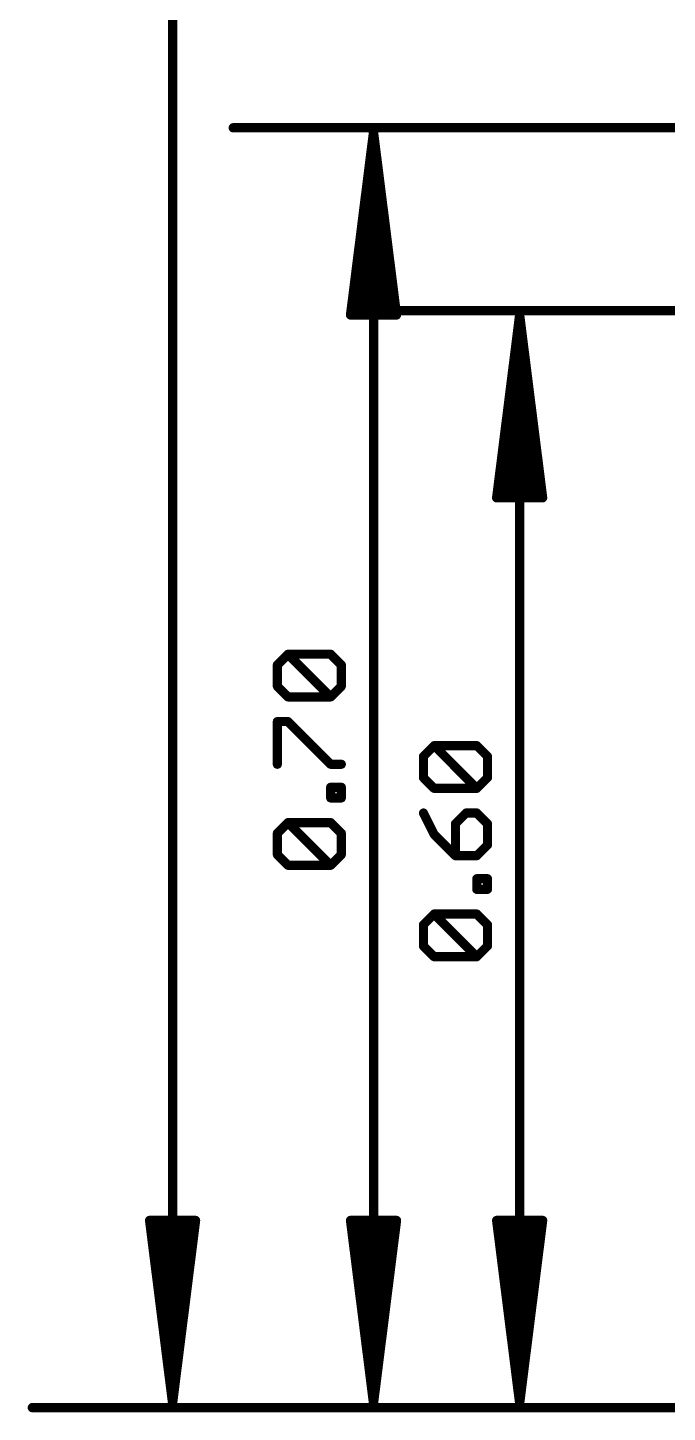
# Model space of a CAD drawing. Extents: x -40.9 to 40.6, y -25.5 to 30.2.
# Drawn here: x -40.88 to -31.98, y -25.46 to -6.23 of the extents above; entities that cross this region are included whole.
import ezdxf

# ---------------------------------------------------------------- set-up
doc = ezdxf.new("R2010")
doc.units = 0
doc.layers.add('47', color=253, linetype='CONTINUOUS')

msp = doc.modelspace()

# ---------------------------------------------------------------- linework, layer by layer
at = {"layer": '47'}
for points, const_width in [([(-38.862, -25.335), (-38.862, 25.335)], 0.13), ([(0, -7.62), (-38.018, -7.62)], 0.13), ([(-36.068, -7.685), (-36.3872, -10.22)], 0.13), ([(-36.068, -7.685), (-36.328, -10.22)], 0.13), ([(-36.068, -7.685), (-36.198, -10.22)], 0.13), ([(-36.068, -25.335), (-36.068, -7.685)], 0.13), ([(-35.7488, -10.22), (-36.068, -7.685)], 0.13), ([(-35.938, -10.22), (-36.068, -7.685)], 0.13), ([(-35.808, -10.22), (-36.068, -7.685)], 0.13), ([(-36.3872, -10.22), (-35.7488, -10.22)], 0.13), ([(-29.21, -10.16), (-35.986, -10.16)], 0.13), ([(-34.036, -10.225), (-34.3552, -12.76)], 0.13), ([(-34.036, -10.225), (-34.296, -12.76)], 0.13), ([(-34.036, -10.225), (-34.166, -12.76)], 0.13), ([(-34.036, -25.335), (-34.036, -10.225)], 0.13), ([(-33.7168, -12.76), (-34.036, -10.225)], 0.13), ([(-33.906, -12.76), (-34.036, -10.225)], 0.13), ([(-33.776, -12.76), (-34.036, -10.225)], 0.13), ([(-34.3552, -12.76), (-33.7168, -12.76)], 0.13), ([(-37.4053, -15.082), (-37.257, -14.9337)], 0.127), ([(-37.257, -14.9337), (-36.6638, -14.9337)], 0.127), ([(-36.6638, -15.5269), (-37.257, -14.9337)], 0.127), ([(-36.6638, -14.9337), (-36.5155, -15.082)], 0.127), ([(-37.4053, -15.3786), (-37.4053, -15.082)], 0.127), ([(-36.5155, -15.082), (-36.5155, -15.3786)], 0.127), ([(-37.257, -15.5269), (-37.4053, -15.3786)], 0.127), ([(-36.5155, -15.3786), (-36.6638, -15.5269)], 0.127), ([(-36.6638, -15.5269), (-37.257, -15.5269)], 0.127), ([(-37.4053, -16.4624), (-37.4053, -15.8693)], 0.127), ([(-37.4053, -15.8693), (-37.257, -15.8693)], 0.127), ([(-37.257, -15.8693), (-36.6638, -16.4624)], 0.127), ([(-35.3733, -16.352), (-35.225, -16.2037)], 0.127), ([(-35.225, -16.2037), (-34.6318, -16.2037)], 0.127), ([(-34.6318, -16.7969), (-35.225, -16.2037)], 0.127), ([(-34.6318, -16.2037), (-34.4835, -16.352)], 0.127), ([(-35.3733, -16.6486), (-35.3733, -16.352)], 0.127), ([(-34.4835, -16.352), (-34.4835, -16.6486)], 0.127), ([(-36.6638, -16.4624), (-36.5155, -16.4624)], 0.127), ([(-36.6638, -16.9302), (-36.6638, -16.7819)], 0.127), ([(-36.6638, -16.7819), (-36.5155, -16.7819)], 0.127), ([(-36.5155, -16.7819), (-36.5155, -16.9302)], 0.127), ([(-35.225, -16.7969), (-35.3733, -16.6486)], 0.127), ([(-34.6318, -16.7969), (-35.225, -16.7969)], 0.127), ([(-34.4835, -16.6486), (-34.6318, -16.7969)], 0.127), ([(-36.5155, -16.9302), (-36.6638, -16.9302)], 0.127), ([(-35.3733, -17.1393), (-35.225, -17.4359)], 0.127), ([(-34.7801, -17.1393), (-34.9284, -17.2876)], 0.127), ([(-34.6318, -17.1393), (-34.7801, -17.1393)], 0.127), ([(-34.4835, -17.2876), (-34.6318, -17.1393)], 0.127), ([(-37.4053, -17.4208), (-37.257, -17.2725)], 0.127), ([(-37.257, -17.2725), (-36.6638, -17.2725)], 0.127), ([(-36.6638, -17.8657), (-37.257, -17.2725)], 0.127), ([(-36.6638, -17.2725), (-36.5155, -17.4208)], 0.127), ([(-34.9284, -17.2876), (-34.9284, -17.7324)], 0.127), ([(-34.4835, -17.5841), (-34.4835, -17.2876)], 0.127), ([(-37.4053, -17.7174), (-37.4053, -17.4208)], 0.127), ([(-36.5155, -17.4208), (-36.5155, -17.7174)], 0.127), ([(-35.225, -17.4359), (-34.9284, -17.7324)], 0.127), ([(-37.257, -17.8657), (-37.4053, -17.7174)], 0.127), ([(-36.5155, -17.7174), (-36.6638, -17.8657)], 0.127), ([(-34.9284, -17.7324), (-34.6318, -17.7324)], 0.127), ([(-34.6318, -17.7324), (-34.4835, -17.5841)], 0.127), ([(-36.6638, -17.8657), (-37.257, -17.8657)], 0.127), ([(-34.6318, -18.2002), (-34.6318, -18.0519)], 0.127), ([(-34.6318, -18.0519), (-34.4835, -18.0519)], 0.127), ([(-34.4835, -18.0519), (-34.4835, -18.2002)], 0.127), ([(-34.4835, -18.2002), (-34.6318, -18.2002)], 0.127), ([(-35.3733, -18.6908), (-35.225, -18.5425)], 0.127), ([(-35.3733, -18.9874), (-35.3733, -18.6908)], 0.127), ([(-35.225, -18.5425), (-34.6318, -18.5425)], 0.127), ([(-34.6318, -19.1357), (-35.225, -18.5425)], 0.127), ([(-34.6318, -18.5425), (-34.4835, -18.6908)], 0.127), ([(-34.4835, -18.6908), (-34.4835, -18.9874)], 0.127), ([(-35.225, -19.1357), (-35.3733, -18.9874)], 0.127), ([(-34.4835, -18.9874), (-34.6318, -19.1357)], 0.127), ([(-34.6318, -19.1357), (-35.225, -19.1357)], 0.127), ([(-38.862, -25.335), (-39.1812, -22.8)], 0.13), ([(-39.1812, -22.8), (-38.5428, -22.8)], 0.13), ([(-38.862, -25.335), (-39.122, -22.8)], 0.13), ([(-38.862, -25.335), (-38.992, -22.8)], 0.13), ([(-38.5428, -22.8), (-38.862, -25.335)], 0.13), ([(-38.732, -22.8), (-38.862, -25.335)], 0.13), ([(-38.602, -22.8), (-38.862, -25.335)], 0.13), ([(-36.068, -25.335), (-36.3872, -22.8)], 0.13), ([(-36.3872, -22.8), (-35.7488, -22.8)], 0.13), ([(-36.068, -25.335), (-36.328, -22.8)], 0.13), ([(-36.068, -25.335), (-36.198, -22.8)], 0.13), ([(-35.7488, -22.8), (-36.068, -25.335)], 0.13), ([(-35.938, -22.8), (-36.068, -25.335)], 0.13), ([(-35.808, -22.8), (-36.068, -25.335)], 0.13), ([(-34.036, -25.335), (-34.3552, -22.8)], 0.13), ([(-34.3552, -22.8), (-33.7168, -22.8)], 0.13), ([(-34.036, -25.335), (-34.296, -22.8)], 0.13), ([(-34.036, -25.335), (-34.166, -22.8)], 0.13), ([(-33.7168, -22.8), (-34.036, -25.335)], 0.13), ([(-33.906, -22.8), (-34.036, -25.335)], 0.13), ([(-33.776, -22.8), (-34.036, -25.335)], 0.13), ([(-24.384, -25.4), (-40.812, -25.4)], 0.13), ([(1.778, -25.4), (-38.018, -25.4)], 0.13), ([(-29.21, -25.4), (-35.986, -25.4)], 0.13)]:
    msp.add_lwpolyline(points, dxfattribs=dict(at, const_width=const_width))
for points, const_width in [([(-38.018, -7.5875, 1), (-38.018, -7.6525)], 0.065), ([(-36.0355, -7.685, 1), (-36.1005, -7.685)], 0.065), ([(-36.0358, -7.6809, 1), (-36.1002, -7.6891)], 0.065), ([(-36.0355, -7.6867, 1), (-36.1005, -7.6833)], 0.065), ([(-36.0355, -7.6833, 1), (-36.1005, -7.6867)], 0.065), ([(-36.0357, -7.6817, 1), (-36.1003, -7.6883)], 0.065), ([(-36.0357, -7.6883, 1), (-36.1003, -7.6817)], 0.065), ([(-36.0358, -7.6891, 1), (-36.1002, -7.6809)], 0.065), ([(-36.4195, -10.2159, 1), (-36.355, -10.2241)], 0.065), ([(-36.3872, -10.1875, 1), (-36.3872, -10.2525)], 0.065), ([(-36.3603, -10.2167, 1), (-36.2957, -10.2233)], 0.065), ([(-36.2305, -10.2183, 1), (-36.1655, -10.2217)], 0.065), ([(-35.986, -10.1275, 1), (-35.986, -10.1925)], 0.065), ([(-35.9705, -10.2217, 1), (-35.9055, -10.2183)], 0.065), ([(-35.8403, -10.2233, 1), (-35.7757, -10.2167)], 0.065), ([(-35.781, -10.2241, 1), (-35.7165, -10.2159)], 0.065), ([(-35.7488, -10.2525, 1), (-35.7488, -10.1875)], 0.065), ([(-34.0035, -10.225, 1), (-34.0685, -10.225)], 0.065), ([(-34.0038, -10.2209, 1), (-34.0682, -10.2291)], 0.065), ([(-34.0035, -10.2267, 1), (-34.0685, -10.2233)], 0.065), ([(-34.0035, -10.2233, 1), (-34.0685, -10.2267)], 0.065), ([(-34.0037, -10.2217, 1), (-34.0683, -10.2283)], 0.065), ([(-34.0037, -10.2283, 1), (-34.0683, -10.2217)], 0.065), ([(-34.0038, -10.2291, 1), (-34.0682, -10.2209)], 0.065), ([(-34.3552, -12.7275, 1), (-34.3552, -12.7925)], 0.065), ([(-33.7168, -12.7925, 1), (-33.7168, -12.7275)], 0.065), ([(-34.3875, -12.7559, 1), (-34.323, -12.7641)], 0.065), ([(-34.3283, -12.7567, 1), (-34.2637, -12.7633)], 0.065), ([(-34.1985, -12.7583, 1), (-34.1335, -12.7617)], 0.065), ([(-33.9385, -12.7617, 1), (-33.8735, -12.7583)], 0.065), ([(-33.8083, -12.7633, 1), (-33.7437, -12.7567)], 0.065), ([(-33.749, -12.7641, 1), (-33.6845, -12.7559)], 0.065), ([(-37.257, -14.902, 1), (-37.257, -14.9655)], 0.0635), ([(-37.2345, -14.9113, 1), (-37.2794, -14.9562)], 0.0635), ([(-37.2345, -14.9562, 1), (-37.2794, -14.9113)], 0.0635), ([(-36.6413, -14.9113, 1), (-36.6862, -14.9562)], 0.0635), ([(-36.6638, -14.9655, 1), (-36.6638, -14.902)], 0.0635), ([(-37.3735, -15.082, 1), (-37.437, -15.082)], 0.0635), ([(-37.4277, -15.0596, 1), (-37.3828, -15.1045)], 0.0635), ([(-36.4838, -15.082, 1), (-36.5473, -15.082)], 0.0635), ([(-36.538, -15.1045, 1), (-36.493, -15.0596)], 0.0635), ([(-37.437, -15.3786, 1), (-37.3735, -15.3786)], 0.0635), ([(-37.3828, -15.3562, 1), (-37.4277, -15.4011)], 0.0635), ([(-36.5473, -15.3786, 1), (-36.4838, -15.3786)], 0.0635), ([(-36.493, -15.4011, 1), (-36.538, -15.3562)], 0.0635), ([(-37.257, -15.4952, 1), (-37.257, -15.5587)], 0.0635), ([(-37.2794, -15.5494, 1), (-37.2345, -15.5045)], 0.0635), ([(-36.6862, -15.5045, 1), (-36.6413, -15.5494)], 0.0635), ([(-36.6862, -15.5494, 1), (-36.6413, -15.5045)], 0.0635), ([(-36.6638, -15.5587, 1), (-36.6638, -15.4952)], 0.0635), ([(-37.3735, -15.8693, 1), (-37.437, -15.8693)], 0.0635), ([(-37.4053, -15.8375, 1), (-37.4053, -15.901)], 0.0635), ([(-37.2345, -15.8468, 1), (-37.2794, -15.8917)], 0.0635), ([(-37.257, -15.901, 1), (-37.257, -15.8375)], 0.0635), ([(-35.225, -16.172, 1), (-35.225, -16.2355)], 0.0635), ([(-35.2025, -16.1813, 1), (-35.2474, -16.2262)], 0.0635), ([(-35.2025, -16.2262, 1), (-35.2474, -16.1813)], 0.0635), ([(-34.6093, -16.1813, 1), (-34.6542, -16.2262)], 0.0635), ([(-34.6318, -16.2355, 1), (-34.6318, -16.172)], 0.0635), ([(-35.3415, -16.352, 1), (-35.405, -16.352)], 0.0635), ([(-35.3957, -16.3296, 1), (-35.3508, -16.3745)], 0.0635), ([(-34.4517, -16.352, 1), (-34.5153, -16.352)], 0.0635), ([(-34.506, -16.3745, 1), (-34.461, -16.3296)], 0.0635), ([(-37.437, -16.4624, 1), (-37.3735, -16.4624)], 0.0635), ([(-36.6638, -16.4307, 1), (-36.6638, -16.4942)], 0.0635), ([(-36.6862, -16.4849, 1), (-36.6413, -16.44)], 0.0635), ([(-36.5155, -16.4942, 1), (-36.5155, -16.4307)], 0.0635), ([(-36.632, -16.7819, 1), (-36.6955, -16.7819)], 0.0635), ([(-36.6638, -16.7502, 1), (-36.6638, -16.8137)], 0.0635), ([(-36.4838, -16.7819, 1), (-36.5473, -16.7819)], 0.0635), ([(-36.5155, -16.8137, 1), (-36.5155, -16.7502)], 0.0635), ([(-35.405, -16.6486, 1), (-35.3415, -16.6486)], 0.0635), ([(-35.3508, -16.6262, 1), (-35.3957, -16.6711)], 0.0635), ([(-35.225, -16.7652, 1), (-35.225, -16.8287)], 0.0635), ([(-34.6318, -16.8287, 1), (-34.6318, -16.7652)], 0.0635), ([(-34.5153, -16.6486, 1), (-34.4517, -16.6486)], 0.0635), ([(-34.461, -16.6711, 1), (-34.506, -16.6262)], 0.0635), ([(-36.6638, -16.8984, 1), (-36.6638, -16.9619)], 0.0635), ([(-36.6955, -16.9302, 1), (-36.632, -16.9302)], 0.0635), ([(-36.5473, -16.9302, 1), (-36.4838, -16.9302)], 0.0635), ([(-36.5155, -16.9619, 1), (-36.5155, -16.8984)], 0.0635), ([(-35.2474, -16.8194, 1), (-35.2025, -16.7745)], 0.0635), ([(-34.6542, -16.7745, 1), (-34.6093, -16.8194)], 0.0635), ([(-34.6542, -16.8194, 1), (-34.6093, -16.7745)], 0.0635), ([(-35.3449, -17.1251, 1), (-35.4017, -17.1535)], 0.0635), ([(-34.7801, -17.1075, 1), (-34.7801, -17.171)], 0.0635), ([(-34.7576, -17.1617, 1), (-34.8025, -17.1168)], 0.0635), ([(-34.6093, -17.1168, 1), (-34.6542, -17.1617)], 0.0635), ([(-34.6318, -17.171, 1), (-34.6318, -17.1075)], 0.0635), ([(-37.257, -17.2408, 1), (-37.257, -17.3043)], 0.0635), ([(-37.2345, -17.2501, 1), (-37.2794, -17.295)], 0.0635), ([(-37.2345, -17.295, 1), (-37.2794, -17.2501)], 0.0635), ([(-36.6413, -17.2501, 1), (-36.6862, -17.295)], 0.0635), ([(-36.6638, -17.3043, 1), (-36.6638, -17.2408)], 0.0635), ([(-34.8966, -17.2876, 1), (-34.9601, -17.2876)], 0.0635), ([(-34.9508, -17.2651, 1), (-34.9059, -17.31)], 0.0635), ([(-34.4517, -17.2876, 1), (-34.5153, -17.2876)], 0.0635), ([(-34.506, -17.31, 1), (-34.461, -17.2651)], 0.0635), ([(-37.3735, -17.4208, 1), (-37.437, -17.4208)], 0.0635), ([(-37.4277, -17.3984, 1), (-37.3828, -17.4433)], 0.0635), ([(-36.4838, -17.4208, 1), (-36.5473, -17.4208)], 0.0635), ([(-36.538, -17.4433, 1), (-36.493, -17.3984)], 0.0635), ([(-35.2025, -17.4134, 1), (-35.2474, -17.4583)], 0.0635), ([(-35.2534, -17.45, 1), (-35.1966, -17.4217)], 0.0635), ([(-37.437, -17.7174, 1), (-37.3735, -17.7174)], 0.0635), ([(-37.3828, -17.695, 1), (-37.4277, -17.7399)], 0.0635), ([(-36.5473, -17.7174, 1), (-36.4838, -17.7174)], 0.0635), ([(-36.493, -17.7399, 1), (-36.538, -17.695)], 0.0635), ([(-34.9284, -17.7007, 1), (-34.9284, -17.7642)], 0.0635), ([(-34.9508, -17.7549, 1), (-34.9059, -17.71)], 0.0635), ([(-34.6542, -17.71, 1), (-34.6093, -17.7549)], 0.0635), ([(-34.6318, -17.7642, 1), (-34.6318, -17.7007)], 0.0635), ([(-34.5153, -17.5841, 1), (-34.4517, -17.5841)], 0.0635), ([(-34.461, -17.6066, 1), (-34.506, -17.5617)], 0.0635), ([(-37.257, -17.834, 1), (-37.257, -17.8975)], 0.0635), ([(-37.2794, -17.8882, 1), (-37.2345, -17.8433)], 0.0635), ([(-36.6862, -17.8433, 1), (-36.6413, -17.8882)], 0.0635), ([(-36.6862, -17.8882, 1), (-36.6413, -17.8433)], 0.0635), ([(-36.6638, -17.8975, 1), (-36.6638, -17.834)], 0.0635), ([(-34.9601, -17.7324, 1), (-34.8966, -17.7324)], 0.0635), ([(-34.6, -18.0519, 1), (-34.6635, -18.0519)], 0.0635), ([(-34.6318, -18.0202, 1), (-34.6318, -18.0837)], 0.0635), ([(-34.4517, -18.0519, 1), (-34.5153, -18.0519)], 0.0635), ([(-34.4835, -18.0837, 1), (-34.4835, -18.0202)], 0.0635), ([(-34.6318, -18.1684, 1), (-34.6318, -18.2319)], 0.0635), ([(-34.6635, -18.2002, 1), (-34.6, -18.2002)], 0.0635), ([(-34.5153, -18.2002, 1), (-34.4517, -18.2002)], 0.0635), ([(-34.4835, -18.2319, 1), (-34.4835, -18.1684)], 0.0635), ([(-35.3415, -18.6908, 1), (-35.405, -18.6908)], 0.0635), ([(-35.3957, -18.6684, 1), (-35.3508, -18.7133)], 0.0635), ([(-35.225, -18.5108, 1), (-35.225, -18.5743)], 0.0635), ([(-35.2025, -18.5201, 1), (-35.2474, -18.565)], 0.0635), ([(-35.2025, -18.565, 1), (-35.2474, -18.5201)], 0.0635), ([(-34.6093, -18.5201, 1), (-34.6542, -18.565)], 0.0635), ([(-34.6318, -18.5743, 1), (-34.6318, -18.5108)], 0.0635), ([(-34.4517, -18.6908, 1), (-34.5153, -18.6908)], 0.0635), ([(-34.506, -18.7133, 1), (-34.461, -18.6684)], 0.0635), ([(-35.405, -18.9874, 1), (-35.3415, -18.9874)], 0.0635), ([(-35.3508, -18.965, 1), (-35.3957, -19.0099)], 0.0635), ([(-34.5153, -18.9874, 1), (-34.4517, -18.9874)], 0.0635), ([(-34.461, -19.0099, 1), (-34.506, -18.965)], 0.0635), ([(-35.225, -19.104, 1), (-35.225, -19.1675)], 0.0635), ([(-35.2474, -19.1582, 1), (-35.2025, -19.1133)], 0.0635), ([(-34.6542, -19.1133, 1), (-34.6093, -19.1582)], 0.0635), ([(-34.6542, -19.1582, 1), (-34.6093, -19.1133)], 0.0635), ([(-34.6318, -19.1675, 1), (-34.6318, -19.104)], 0.0635), ([(-39.149, -22.7959, 1), (-39.2135, -22.8041)], 0.065), ([(-39.1812, -22.7675, 1), (-39.1812, -22.8325)], 0.065), ([(-39.0897, -22.7967, 1), (-39.1543, -22.8033)], 0.065), ([(-38.9595, -22.7983, 1), (-39.0245, -22.8017)], 0.065), ([(-38.6995, -22.8017, 1), (-38.7645, -22.7983)], 0.065), ([(-38.5697, -22.8033, 1), (-38.6343, -22.7967)], 0.065), ([(-38.5105, -22.8041, 1), (-38.575, -22.7959)], 0.065), ([(-38.5428, -22.8325, 1), (-38.5428, -22.7675)], 0.065), ([(-36.355, -22.7959, 1), (-36.4195, -22.8041)], 0.065), ([(-36.3872, -22.7675, 1), (-36.3872, -22.8325)], 0.065), ([(-36.2957, -22.7967, 1), (-36.3603, -22.8033)], 0.065), ([(-36.1655, -22.7983, 1), (-36.2305, -22.8017)], 0.065), ([(-35.9055, -22.8017, 1), (-35.9705, -22.7983)], 0.065), ([(-35.7757, -22.8033, 1), (-35.8403, -22.7967)], 0.065), ([(-35.7165, -22.8041, 1), (-35.781, -22.7959)], 0.065), ([(-35.7488, -22.8325, 1), (-35.7488, -22.7675)], 0.065), ([(-34.323, -22.7959, 1), (-34.3875, -22.8041)], 0.065), ([(-34.3552, -22.7675, 1), (-34.3552, -22.8325)], 0.065), ([(-34.2637, -22.7967, 1), (-34.3283, -22.8033)], 0.065), ([(-34.1335, -22.7983, 1), (-34.1985, -22.8017)], 0.065), ([(-33.8735, -22.8017, 1), (-33.9385, -22.7983)], 0.065), ([(-33.7437, -22.8033, 1), (-33.8083, -22.7967)], 0.065), ([(-33.6845, -22.8041, 1), (-33.749, -22.7959)], 0.065), ([(-33.7168, -22.8325, 1), (-33.7168, -22.7675)], 0.065), ([(-40.812, -25.3675, 1), (-40.812, -25.4325)], 0.065), ([(-38.8942, -25.3309, 1), (-38.8298, -25.3391)], 0.065), ([(-38.8943, -25.3317, 1), (-38.8297, -25.3383)], 0.065), ([(-38.8945, -25.3367, 1), (-38.8295, -25.3333)], 0.065), ([(-38.8945, -25.3333, 1), (-38.8295, -25.3367)], 0.065), ([(-38.8945, -25.335, 1), (-38.8295, -25.335)], 0.065), ([(-38.8943, -25.3383, 1), (-38.8297, -25.3317)], 0.065), ([(-38.8942, -25.3391, 1), (-38.8298, -25.3309)], 0.065), ([(-38.018, -25.3675, 1), (-38.018, -25.4325)], 0.065), ([(-36.1002, -25.3309, 1), (-36.0358, -25.3391)], 0.065), ([(-36.1003, -25.3317, 1), (-36.0357, -25.3383)], 0.065), ([(-36.1005, -25.3367, 1), (-36.0355, -25.3333)], 0.065), ([(-36.1005, -25.3333, 1), (-36.0355, -25.3367)], 0.065), ([(-36.1005, -25.335, 1), (-36.0355, -25.335)], 0.065), ([(-36.1003, -25.3383, 1), (-36.0357, -25.3317)], 0.065), ([(-36.1002, -25.3391, 1), (-36.0358, -25.3309)], 0.065), ([(-35.986, -25.3675, 1), (-35.986, -25.4325)], 0.065), ([(-34.0682, -25.3309, 1), (-34.0038, -25.3391)], 0.065), ([(-34.0683, -25.3317, 1), (-34.0037, -25.3383)], 0.065), ([(-34.0685, -25.3367, 1), (-34.0035, -25.3333)], 0.065), ([(-34.0685, -25.3333, 1), (-34.0035, -25.3367)], 0.065), ([(-34.0685, -25.335, 1), (-34.0035, -25.335)], 0.065), ([(-34.0683, -25.3383, 1), (-34.0037, -25.3317)], 0.065), ([(-34.0682, -25.3391, 1), (-34.0038, -25.3309)], 0.065)]:
    msp.add_lwpolyline(points, format="xyb", dxfattribs=dict(at, const_width=const_width))

doc.saveas('drawing.dxf')
